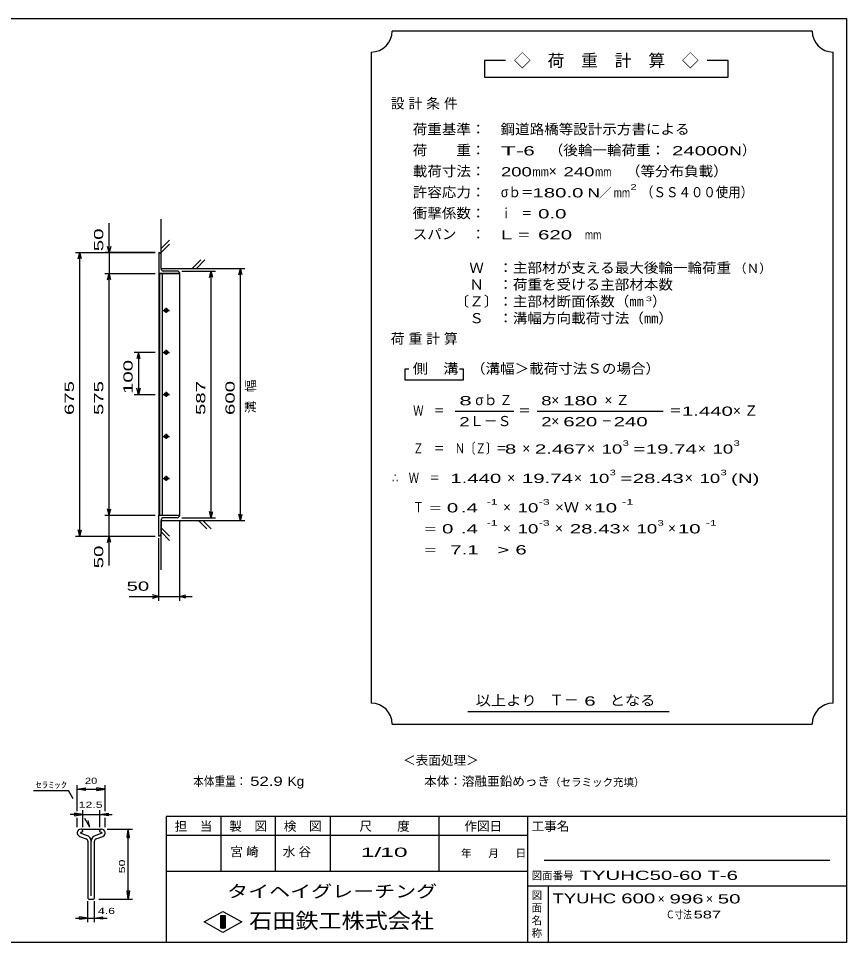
# Model space of a CAD drawing. Units: millimetres, scale not verified. Extents: x -1820 to 1736, y -1282 to 1048.
# Drawn here: x -236 to 1736, y -1152 to 1048 of the extents above; entities that cross this region are included whole.
import ezdxf
from ezdxf.enums import TextEntityAlignment as Align

# ---------------------------------------------------------------- set-up
doc = ezdxf.new("R2010")
doc.units = ezdxf.units.MM
doc.header["$LTSCALE"] = 10
for name, color, linetype, lineweight in [('0_2', 150, 'Continuous', 25), ('16', 3, 'Continuous', 25), ('22', 2, 'Continuous', 25), ('32', 4, 'Continuous', 25)]:
    doc.layers.add(name, color=color, linetype=linetype, lineweight=lineweight)
doc.styles.add('ベクトル', font='')
doc.styles.get('ベクトル').set_extended_font_data('ベクトル')

msp = doc.modelspace()

# ---------------------------------------------------------------- linework, layer by layer
at = {"layer": '0_2'}
for p, q in [((-1724, 1048.5), (1736, 1048.5)), ((1736, 1048.5), (1736, -1151.5)), ((1736, -851.5), (116, -851.5)), ((116, -851.5), (116, -1151.5)), ((246, -851.5), (246, -981.5)), ((376, -981.5), (376, -851.5)), ((506, -851.5), (506, -981.5)), ((766, -981.5), (766, -851.5)), ((976, -851.5), (976, -1151.5)), ((976, -896.5), (116, -896.5)), ((1696, -956.5), (1016, -956.5)), ((116, -981.5), (976, -981.5)), ((976, -1016.5), (1736, -1016.5)), ((1026, -1151.5), (1026, -1016.5)), ((206, -1102.5), (251, -1077.5)), ((251, -1077.5), (296, -1102.5)), ((246, -1087.5), (256, -1087.5)), ((246, -1117.5), (246, -1087.5)), ((246, -1087.5), (248, -1087.5)), ((248, -1087.5), (248, -1117.5)), ((250, -1117.5), (250, -1087.5)), ((250, -1087.5), (252, -1087.5)), ((252, -1087.5), (252, -1117.5)), ((254, -1117.5), (254, -1087.5)), ((254, -1087.5), (256, -1087.5)), ((256, -1087.5), (256, -1117.5)), ((256, -1087.5), (256, -1117.5)), ((251, -1127.5), (206, -1102.5)), ((256, -1117.5), (246, -1117.5)), ((248, -1117.5), (250, -1117.5)), ((296, -1102.5), (251, -1127.5)), ((252, -1117.5), (254, -1117.5)), ((1736, -1151.5), (-1724, -1151.5))]:
    msp.add_line(p, q, dxfattribs=at)
at = {"layer": '16'}
for p, q in [((98, 491), (98, 441)), ((104, 452), (104, 485)), ((98, 441), (148, 441)), ((98, 441), (98, -134)), ((148, 441), (98, 441)), ((100, 441), (100, -134)), ((107, -134), (107, 441)), ((142, 447), (109, 447)), ((148, -134), (148, 441)), ((108, 353.5), (124, 353.5)), ((118, 356.5), (114, 356.5)), ((116, 359.5), (116, 347.5)), ((114, 350.5), (118, 350.5)), ((108, 253.5), (124, 253.5)), ((118, 256.5), (114, 256.5)), ((114, 250.5), (118, 250.5)), ((116, 259.5), (116, 247.5)), ((118, 156.5), (114, 156.5)), ((116, 159.5), (116, 147.5)), ((108, 153.5), (124, 153.5)), ((114, 150.5), (118, 150.5)), ((108, 53.5), (124, 53.5)), ((118, 56.5), (114, 56.5)), ((114, 50.5), (118, 50.5)), ((116, 59.5), (116, 47.5)), ((118, -43.5), (114, -43.5)), ((116, -40.5), (116, -52.5)), ((108, -46.5), (124, -46.5)), ((114, -49.5), (118, -49.5)), ((98, -134), (148, -134)), ((98, -184), (98, -134)), ((98, -134), (148, -134)), ((104, -145), (104, -178)), ((142, -140), (109, -140))]:
    msp.add_line(p, q, dxfattribs=at)
for centre, radius, start, end in [((98, 485), 6, 0, 90), ((109, 452), 5, 180, 270), ((142, 441), 6, 0, 90), ((114, 353.5), 3, 90, 270), ((116, 353.5), 4, 46.6, 133.4), ((118, 353.5), 3, 270, 90), ((116, 353.5), 4, 226.6, 313.4), ((114, 253.5), 3, 90, 270), ((116, 253.5), 4, 46.6, 133.4), ((116, 253.5), 4, 226.6, 313.4), ((118, 253.5), 3, 270, 90), ((114, 153.5), 3, 90, 270), ((116, 153.5), 4, 46.6, 133.4), ((118, 153.5), 3, 270, 90), ((116, 153.5), 4, 226.6, 313.4), ((114, 53.5), 3, 90, 270), ((116, 53.5), 4, 46.6, 133.4), ((116, 53.5), 4, 226.6, 313.4), ((118, 53.5), 3, 270, 90), ((114, -46.5), 3, 90, 270), ((116, -46.5), 4, 46.6, 133.4), ((118, -46.5), 3, 270, 90), ((116, -46.5), 4, 226.6, 313.4), ((109, -145), 5, 90, 180), ((142, -134), 6, 270, 0), ((98, -178), 6, 270, 0)]:
    msp.add_arc(centre, radius, start, end, dxfattribs=at)
at = {"layer": '22', "color": 4}
for p, q in [((1654, 1018.5), (654, 1018.5)), ((604, 968.5), (604, -581.5)), ((1704, -581.5), (1704, 968.5)), ((924, 948.5), (874, 948.5)), ((874, 948.5), (874, 908.5)), ((1454, 948.5), (1404, 948.5)), ((1454, 908.5), (1454, 948.5)), ((874, 908.5), (1454, 908.5)), ((-20, 491), (-20, 561)), ((104, 453.5), (104, 571)), ((-20, 491), (-24, 506)), ((-16, 506), (-20, 491)), ((104, 501), (124, 521)), ((104, 491), (124, 511)), ((-100, 491), (90, 491)), ((-94, 476), (-90, 491)), ((-86, 476), (-90, 491)), ((-90, -184), (-90, 491)), ((90, 491), (-30, 491)), ((-20, 491), (-20, 441)), ((178, 453.5), (198, 473.5)), ((188, 453.5), (208, 473.5)), ((-30, 441), (90, 441)), ((-24, 426), (-20, 441)), ((-16, 426), (-20, 441)), ((-20, -134), (-20, 441)), ((104, 453.5), (303, 453.5)), ((153, 447), (233, 447)), ((219, 432), (223, 447)), ((227, 432), (223, 447)), ((223, -140), (223, 447)), ((289, 438.5), (293, 453.5)), ((297, 438.5), (293, 453.5)), ((293, -146.5), (293, 453.5)), ((90, 253.5), (40, 253.5)), ((50, 253.5), (46, 238.5)), ((54, 238.5), (50, 253.5)), ((50, 253.5), (50, 153.5)), ((694, 213.5), (684, 213.5)), ((684, 213.5), (684, 188.5)), ((824, 213.5), (814, 213.5)), ((824, 188.5), (824, 213.5)), ((684, 188.5), (824, 188.5)), ((50, 153.5), (46, 168.5)), ((54, 168.5), (50, 153.5)), ((40, 153.5), (90, 153.5)), ((804, 113.5), (944, 113.5)), ((999, 113.5), (1299, 113.5)), ((-20, -134), (-24, -119)), ((-20, -134), (-16, -119)), ((223, -140), (219, -125)), ((223, -140), (227, -125)), ((293, -146.5), (289, -131.5)), ((293, -146.5), (297, -131.5)), ((-30, -134), (90, -134)), ((-20, -184), (-20, -134)), ((104, -146.5), (303, -146.5)), ((104, -264), (104, -146.5)), ((148, -338), (148, -148)), ((153, -140), (233, -140)), ((213, -166.5), (193, -146.5)), ((223, -166.5), (203, -146.5)), ((-90, -184), (-94, -169)), ((-90, -184), (-86, -169)), ((124, -184), (104, -164)), ((124, -194), (104, -174)), ((-100, -184), (90, -184)), ((-30, -184), (90, -184)), ((-24, -199), (-20, -184)), ((-16, -199), (-20, -184)), ((-20, -254), (-20, -184)), ((98, -338), (98, -189)), ((28, -328), (98, -328)), ((98, -328), (83, -324)), ((83, -332), (98, -328)), ((98, -328), (148, -328)), ((148, -328), (163, -324)), ((163, -332), (148, -328)), ((148, -328), (178, -328)), ((834, -601.5), (1314, -601.5)), ((654, -631.5), (1654, -631.5))]:
    msp.add_line(p, q, dxfattribs=at)
for centre, start, end in [((604, 1018.5), 270, 0), ((1704, 1018.5), 180, 270), ((604, -631.5), 0, 90), ((1704, -631.5), 90, 180)]:
    msp.add_arc(centre, 50, start, end, dxfattribs=at)
at = {"layer": '32'}
for p, q in [((-200.33, -789.5), (-117, -789.5)), ((-105.33, -809.5), (-117, -789.5)), ((-96, -838.5), (-96, -776.5)), ((-96, -786.5), (-76, -783.5)), ((-76, -789.5), (-96, -786.5)), ((-96, -786.5), (-29.33, -786.5)), ((-76, -789.5), (-76, -783.5)), ((-29.33, -786.5), (-49.33, -783.5)), ((-49.33, -789.5), (-49.33, -783.5)), ((-49.33, -789.5), (-29.33, -786.5)), ((-29.33, -838.5), (-29.33, -776.5)), ((-82.67, -846.5), (-112.67, -846.5)), ((-82.67, -846.5), (-102.67, -843.5)), ((-102.67, -843.5), (-102.67, -849.5)), ((-102.67, -849.5), (-82.67, -846.5)), ((-96, -876.5), (-96, -854.5)), ((-82.67, -876.5), (-82.67, -836.5)), ((-82.67, -846.5), (-42.67, -846.5)), ((-66, -876.5), (-77.67, -856.5)), ((-42.67, -836.5), (-42.67, -876.5)), ((-42.67, -846.5), (-22.67, -843.5)), ((-22.67, -849.5), (-42.67, -846.5)), ((-42.67, -846.5), (-12.67, -846.5)), ((-29.33, -876.5), (-29.33, -854.5)), ((-22.67, -843.5), (-22.67, -849.5)), ((-66, -876.5), (-69.67, -860.83)), ((-90.6, -898.76), (-74.36, -904.46)), ((-73.66, -896.59), (-88.06, -891.53)), ((-87.53, -889.21), (-82.73, -886.88)), ((-85.7, -881.5), (-38.87, -881.5)), ((-82.73, -886.88), (-82.73, -886.11)), ((-37.34, -891.53), (-51.74, -896.59)), ((-51.04, -904.46), (-34.81, -898.76)), ((-42.67, -886.11), (-42.67, -886.88)), ((-42.67, -886.88), (-37.87, -889.21)), ((-24.33, -881.5), (35.67, -881.5)), ((22.67, -901.5), (25.67, -881.5)), ((22.67, -901.5), (28.67, -901.5)), ((28.67, -901.5), (25.67, -881.5)), ((25.67, -1048.17), (25.67, -881.5)), ((-70.37, -910.14), (-70.37, -1045.87)), ((-62.67, -1040.53), (-62.67, -910.3)), ((-55.03, -1045.87), (-55.03, -910.14)), ((25.67, -1048.17), (22.67, -1028.17)), ((22.67, -1028.17), (28.67, -1028.17)), ((28.67, -1028.17), (25.67, -1048.17)), ((-70.33, -1103.17), (-70.33, -1053.17)), ((-68.03, -1048.21), (-57.37, -1048.21)), ((-55, -1103.17), (-55, -1053.17)), ((-44.33, -1048.17), (35.67, -1048.17)), ((-100.33, -1093.17), (-70.33, -1093.17)), ((-70.33, -1093.17), (-90.33, -1090.17)), ((-90.33, -1096.17), (-90.33, -1090.17)), ((-90.33, -1096.17), (-70.33, -1093.17)), ((-70.33, -1093.17), (-55, -1093.17)), ((-55, -1093.17), (-35, -1090.17)), ((-35, -1096.17), (-55, -1093.17)), ((-55, -1093.17), (-25, -1093.17)), ((-35, -1096.17), (-35, -1090.17))]:
    msp.add_line(p, q, dxfattribs=at)
for centre, radius, start, end in [((-87.03, -890.5), 9, 90.98, 246.68), ((-86.98, -890.55), 1.47, 111.91, 222.33), ((-87.56, -886.32), 4.83, 2.5, 85.55), ((-77.97, -911.31), 15.33, 3.78, 73.7), ((-47.44, -911.31), 15.33, 106.3, 176.22), ((-37.84, -886.32), 4.83, 94.45, 177.5), ((-38.37, -890.5), 9, 293.32, 89.02002), ((-38.42, -890.55), 1.47, 317.67, 68.08999), ((-76.36, -910.13), 6, 0, 70.58), ((-49.04, -910.13), 6, 109.42, 180), ((-68.03, -1045.87), 2.33, 180, 270), ((-57.37, -1045.87), 2.33, 270, 0)]:
    msp.add_arc(centre, radius, start, end, dxfattribs=at)

# ---------------------------------------------------------------- texts
at = {"layer": '0_2', "style": 'ベクトル'}
for s, height, p in [('担\u3000当', 21.99, (136, -874.5)), ('製\u3000図', 21.99, (266, -874.5)), ('検\u3000図', 21.99, (396, -874.5)), ('尺\u3000\u3000度', 21.99, (576, -874.5)), ('作図日', 21.99, (826, -874.5)), ('工事名', 21.99, (986, -874.5)), ('年', 18.33, (818, -939)), ('月', 18.33, (883, -939)), ('日', 18.33, (948, -939)), ('図面番号', 18.33, (986, -992)), ('図', 18.33, (986, -1039)), ('面', 18.33, (986, -1069)), ('名', 18.33, (986, -1099)), ('称', 18.33, (986, -1129))]:
    msp.add_text(s, height=height, dxfattribs=at).set_placement(p, align=Align.MIDDLE_LEFT)
at = {"layer": '0_2', "color": 222, "style": 'ベクトル'}
for s, height, width, p in [('タイヘイグレーチング', 29.33, 1.25, (261, -1029.5)), ('石田鉄工株式会社', 36.66, 1.1, (313.5, -1099.5))]:
    msp.add_text(s, height=height, dxfattribs=dict(at, width=width)).set_placement(p, align=Align.MIDDLE_LEFT)
at = {"layer": '22', "style": 'ベクトル'}
for s, height, p in [('◇\u3000荷\u3000重\u3000計\u3000算\u3000◇', 29.33, (944, 948.5)), ('）', 24.19, (1487, 735)), ('×', 24.19, (1027, 685)), ('／', 21.99, (1146.5, 633.5)), ('（Ｎ）', 21.99, (1468, 453.5)), ('）', 24.19, (1273, 375)), ('σｂ', 24.19, (852, 140)), ('×', 24.19, (1033, 140)), ('Ｌ－Ｓ', 24.19, (839, 90)), ('×', 24.19, (1033, 90)), ('×', 24.19, (964, 25)), ('×', 24.19, (1118, 25)), ('×', 24.19, (1382, 25)), ('×', 24.19, (928, -45)), ('×', 24.19, (1087, -45)), ('×', 24.19, (1351, -45)), ('×', 24.19, (918, -115)), ('×', 24.19, (1112, -115)), ('×', 24.19, (918, -165)), ('×', 24.19, (1042, -165)), ('×', 24.19, (1201, -165)), ('×', 24.19, (1311, -165)), ('Ｔ－', 25.66, (1028, -574)), ('＜表面処理＞', 21.99, (680, -717.5)), ('本体：', 21.99, (730, -767.5)), ('溶融亜鉛めっき', 21.99, (820, -767.5)), ('（セラミック充填）', 18.33, (1030, -770)), ('×', 21.99, (1286, -1047.5)), ('×', 21.99, (1401, -1047.5))]:
    msp.add_text(s, height=height, dxfattribs=at).set_placement(p, align=Align.MIDDLE_LEFT)
for s, height, width, p in [('荷重基準：\u3000', 24.19, 1.05, (703, 785)), ('鋼道路橋等設計示方書による', 24.19, 1.05, (912, 785)), ('荷\u3000\u3000重：\u3000', 24.19, 1.05, (703, 735)), ('（後輪一輪荷重：', 24.19, 1.05, (1027, 735)), ('T-', 21.99, 2, (913, 733.5)), (' 6 ', 21.99, 1.65, (953, 733.5)), (' 24000', 21.99, 1.65, (1307, 733.5)), ('N', 21.99, 1.4, (1457, 733.5)), ('載荷寸法：\u3000', 24.19, 1.05, (703, 685)), ('200', 21.99, 1.5, (913, 683.5)), ('mm', 21.99, 0.8, (988, 683.5)), ('240', 21.99, 1.5, (1062, 683.5)), ('mm', 21.99, 0.8, (1137, 683.5)), ('\u3000（等分布負載）', 24.19, 1.05, (1176, 685)), ('許容応力：\u3000', 24.19, 1.05, (703, 635)), ('σｂ＝', 24.19, 0.9, (913, 635)), ('180.0', 21.99, 1.65, (988, 633.5)), ('N', 21.99, 1.4, (1119, 633.5)), ('mm', 21.99, 0.8, (1181.5, 633.5)), ('2', 13.2, 1.5, (1221.5, 647.5)), ('（ＳＳ４００使用）', 24.19, 0.9, (1246.5, 635)), ('衝撃係数：\u3000', 24.19, 1.05, (703, 585)), ('ｉ\u3000＝', 24.19, 0.75, (913, 585)), (' 0.0', 21.99, 1.65, (988, 583.5)), ('スパン\u3000：\u3000', 24.19, 1.05, (703, 535)), ('L =', 21.99, 1.65, (913, 533.5)), (' 620 ', 21.99, 1.65, (988, 533.5)), ('mm', 21.99, 0.8, (1113, 533.5)), ('\u3000Ｗ\u3000：主部材が支える最大後輪一輪荷重', 24.19, 1.05, (803, 455)), ('\u3000Ｎ\u3000：荷重を受ける主部材本数', 24.19, 1.05, (803, 415)), ('〔Ｚ〕：主部材断面係数（㎜', 24.19, 1.05, (803, 375)), ('3', 11, 1.8, (1258, 381)), ('\u3000Ｓ\u3000：溝幅方向載荷寸法（㎜）', 24.19, 1.05, (803, 335)), ('側\u3000溝', 24.19, 1.1, (703, 215)), ('\u3000（溝幅＞載荷寸法Ｓの場合）', 24.19, 1.05, (807, 215)), ('8', 21.99, 1.8, (814, 138.5)), ('Ｚ', 24.19, 0.9, (910, 140)), ('8', 21.99, 1.5, (1009, 138.5)), (' 180 ', 21.99, 1.65, (1048, 138.5)), ('Ｗ\u3000＝', 24.19, 0.75, (704, 115)), ('＝', 24.19, 0.9, (954, 115)), ('＝', 24.19, 0.9, (1314, 115)), ('1.440', 21.99, 1.65, (1344, 113.5)), ('2', 21.99, 1.5, (814, 88.5)), ('2', 21.99, 1.5, (1009, 88.5)), (' 620 ', 21.99, 1.65, (1048, 88.5)), ('－', 24.19, 0.75, (1153, 90)), (' 240 ', 21.99, 1.65, (1168, 88.5)), ('3', 13.2, 1.5, (1203, 37.5)), ('3', 13.2, 1.5, (1467, 37.5)), ('Ｚ\u3000＝\u3000Ｎ〔Ｚ〕＝', 24.19, 0.75, (704, 25)), (' 8 ', 21.99, 1.65, (909, 23.5)), ('2.467', 21.99, 1.65, (994, 23.5)), ('10', 21.99, 1.5, (1153, 23.5)), ('=', 21.99, 1.7, (1228, 23.5)), ('19.74', 21.99, 1.65, (1258, 23.5)), ('10', 21.99, 1.5, (1417, 23.5)), ('∴\u3000Ｗ\u3000＝', 24.19, 0.75, (654, -45)), (' 1.440', 21.99, 1.65, (779, -46.5)), ('19.74', 21.99, 1.65, (963, -46.5)), ('10', 21.99, 1.5, (1122, -46.5)), ('3', 13.2, 1.5, (1172, -32.5)), ('=', 21.99, 1.7, (1197, -46.5)), ('28.43', 21.99, 1.65, (1227, -46.5)), ('10', 21.99, 1.5, (1386, -46.5)), ('3', 13.2, 1.5, (1436, -32.5)), ('(N)', 21.99, 1.65, (1461, -46.5)), ('Ｔ', 24.19, 0.75, (704, -115)), (' = 0', 21.99, 1.65, (729, -116.5)), (' .4 ', 21.99, 1.65, (804, -116.5)), ('-1', 13.2, 1.65, (879, -102.5)), ('10', 21.99, 1.5, (953, -116.5)), ('-3', 13.2, 1.65, (1003, -102.5)), ('×Ｗ', 24.19, 1.1, (1042, -115)), (' 10 ', 21.99, 1.65, (1122, -116.5)), ('-1', 13.2, 1.65, (1202, -102.5)), ('-1', 13.2, 1.65, (879, -152.5)), ('-3', 13.2, 1.65, (1003, -152.5)), ('3', 13.2, 1.5, (1286, -152.5)), ('-1', 13.2, 1.65, (1401, -152.5)), ('  = 0', 21.99, 1.65, (704, -166.5)), (' .4 ', 21.99, 1.65, (804, -166.5)), ('10', 21.99, 1.5, (953, -166.5)), ('28.43', 21.99, 1.65, (1077, -166.5)), ('10', 21.99, 1.5, (1236, -166.5)), (' 10 ', 21.99, 1.65, (1321, -166.5)), ('  =', 21.99, 1.65, (704, -216.5)), (' 7.1', 21.99, 1.65, (779, -216.5)), ('>', 21.99, 1.7, (904, -216.5)), (' 6 ', 21.99, 1.65, (934, -216.5)), (' 50 ', 21.99, 1.65, (8, -303)), ('以上より\u3000', 24.19, 1.1, (853, -575)), (' 6 ', 21.99, 1.65, (1098, -576.5)), ('となる', 24.19, 1.1, (1172, -575)), ('本体重量：', 21.99, 0.85, (180, -767.5)), (' 52.9', 21.99, 1.35, (305, -767.5)), ('Kg', 21.99, 1.1, (405, -767.5)), ('1/', 21.99, 2, (579, -936.5)), (' 10 ', 21.99, 2, (609, -936.5)), ('TYUHC50-60 T-6           ', 21.99, 1.65, (1100, -991.5)), ('TYUHC', 23.46, 1.4, (1036, -1046.5)), (' 600 ', 23.46, 1.55, (1186, -1046.5)), (' 996 ', 21.99, 1.65, (1301, -1047.5)), (' 50 ', 21.99, 1.65, (1416, -1047.5)), ('Ｃ寸法：', 18.33, 0.8, (1306, -1085)), (' 587 ', 18.33, 1.6, (1361, -1085))]:
    msp.add_text(s, height=height, dxfattribs=dict(at, width=width)).set_placement(p, align=Align.MIDDLE_LEFT)
at = {"layer": '22', "style": 'ベクトル', "width": 1.65}
for s, p in [(' 50 ', (-45, 481)), (' 100 ', (25, 141)), (' 675 ', (-115, 91)), (' 575 ', (-45, 91)), (' 587 ', (198, 91)), (' 600 ', (268, 91)), (' 50 ', (-45, -274))]:
    msp.add_text(s, height=21.99, rotation=90, dxfattribs=at).set_placement(p, align=Align.MIDDLE_LEFT)
at = {"layer": '22', "attachment_point": 4, "style": 'ベクトル'}
for s, insert, char_height in [('\\T1.28;設計条件', (650.5, 845), 24.19), ('\\T1.28;荷重計算', (650.5, 285), 24.19), ('\\T1.42;×Ｚ', (1159.5, 140), 24.19), ('\\T1.42;×Ｚ', (1465.5, 115), 24.19), ('\\T1.25;宮崎\u3000', (268.5, -936.5), 21.99), ('\\T1.25;水谷\u3000', (393.5, -936.5), 21.99)]:
    msp.add_mtext(s, dxfattribs=dict(at, insert=insert, char_height=char_height))
at = {"layer": '22', "insert": (318, 108.5), "char_height": 21.99, "attachment_point": 4, "rotation": 90, "style": 'ベクトル'}
msp.add_mtext('\\T1.67;溝幅', dxfattribs=at)
at = {"layer": '32', "color": 2, "style": 'ベクトル'}
for s, width, p in [('ｾﾗﾐｯｸ', 1.5, (-195.33, -776.5)), ('20', 1.35, (-77.67, -766.5)), ('12.5', 1.5, (-92.67, -823.5)), (' 4.6 ', 1.5, (-55, -1076.17))]:
    msp.add_text(s, height=14.66, dxfattribs=dict(at, width=width)).set_placement(p, align=Align.MIDDLE_LEFT)
at = {"layer": '32', "color": 2, "style": 'ベクトル', "width": 1.5}
msp.add_text(' 50 ', height=14.66, rotation=90, dxfattribs=at).set_placement((10.67, -994.83), align=Align.MIDDLE_LEFT)

doc.saveas('drawing.dxf')
